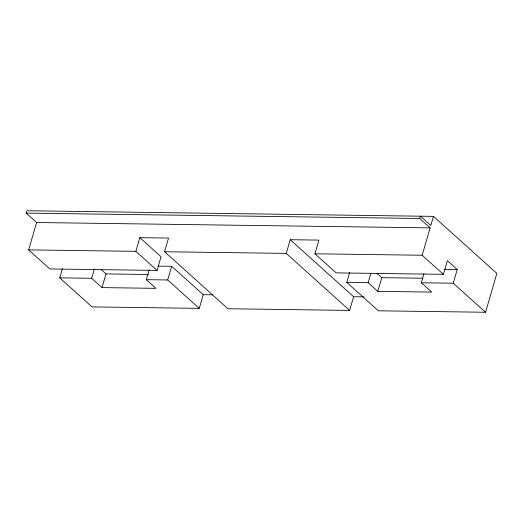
<?xml version="1.0" encoding="UTF-8"?>
<svg xmlns="http://www.w3.org/2000/svg" width="523" height="523" viewBox="0 0 523 523"><rect width="100%" height="100%" fill="white"/><g stroke="black" fill="none" stroke-linecap="round" stroke-linejoin="round"><path stroke-width="0.78" d="M485.553 312.264L453.251 283.211L457.226 269.528L447.355 260.644L443.373 274.333L422.166 255.25L430.115 227.878L36.597 222.51L26.15 213.116L26.843 210.736L433.462 216.378L496.85 273.392L485.553 312.264L378.332 310.806L346.762 282.407L349.632 272.522M157.077 270.424L135.869 251.347L139.844 237.658L161.051 256.741L157.077 270.424L49.855 268.959L28.647 249.883L36.597 222.51M158.188 266.089L171.662 266.272L203.231 294.671L199.256 308.361L92.035 306.896L59.733 277.844L62.387 268.717M149.166 269.783L146.29 279.668L155.926 288.336L102.024 287.598L91.662 278.282L94.31 269.155M102.024 287.598L105.999 273.915L101.39 269.77M349.645 310.414L286.251 253.4L290.226 239.711L353.62 296.724L349.645 310.414L227.95 308.753L164.555 251.74L168.537 238.05L139.844 237.658M199.256 308.361L167.68 279.962L171.662 266.272M443.373 274.333L336.158 272.869L314.944 253.792L318.919 240.103L290.226 239.711M423.976 273.653L421.329 282.78L431.691 292.096L377.783 291.363L368.153 282.695L370.8 273.575M377.783 291.363L381.764 277.674L376.946 273.346M430.115 227.878L419.668 218.483L420.361 216.104L430.808 225.498L433.462 216.378M26.15 213.116L419.668 218.483M28.647 249.883L135.869 251.347M164.555 251.74L286.251 253.4M314.944 253.792L422.166 255.25M444.458 269.352L457.226 269.528M105.999 273.915L148.467 274.49M381.764 277.674L422.597 278.229M59.733 277.844L91.662 278.282M421.329 282.78L453.251 283.211M146.29 279.668L167.68 279.962M346.762 282.407L368.153 282.695M203.231 294.671L212.796 294.802M353.62 296.724L363.982 296.868"/></g></svg>
